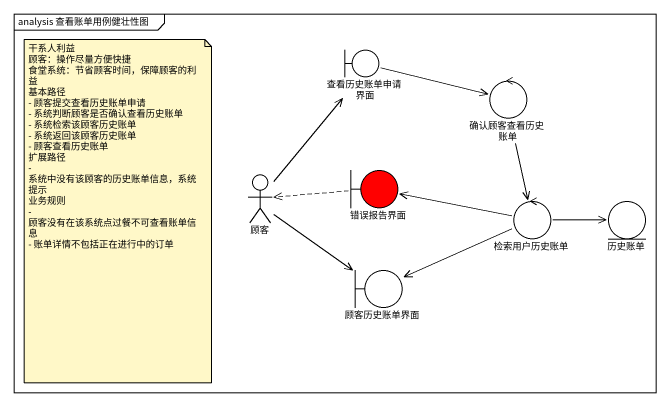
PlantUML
@startuml
mainframe analysis 查看账单用例健壮性图
boundary 查看历史账单申请界面
control 确认顾客查看历史账单
actor 顾客
boundary 错误报告界面 #FF0000
control 检索用户历史账单
entity 历史账单
boundary 顾客历史账单界面
查看历史账单申请界面 -right-> 确认顾客查看历史账单
确认顾客查看历史账单 --> 检索用户历史账单
顾客 -up-> 查看历史账单申请界面
顾客 --> 顾客历史账单界面
错误报告界面 .left.> 顾客
检索用户历史账单 -left-> 错误报告界面
检索用户历史账单 -right-> 历史账单
检索用户历史账单 -left-> 顾客历史账单界面
note as N1
  干系人利益
  顾客：操作尽量方便快捷
  食堂系统：节省顾客时间，保障顾客的利益
  基本路径
  - 顾客提交查看历史账单申请
  - 系统判断顾客是否确认查看历史账单
  - 系统检索该顾客历史账单
  - 系统返回该顾客历史账单
  - 顾客查看历史账单
  扩展路径
  - 系统中没有该顾客的历史账单信息，系统提示
  业务规则
  - 顾客没有在该系统点过餐不可查看账单信息
  - 账单详情不包括正在进行中的订单
end note
@enduml
